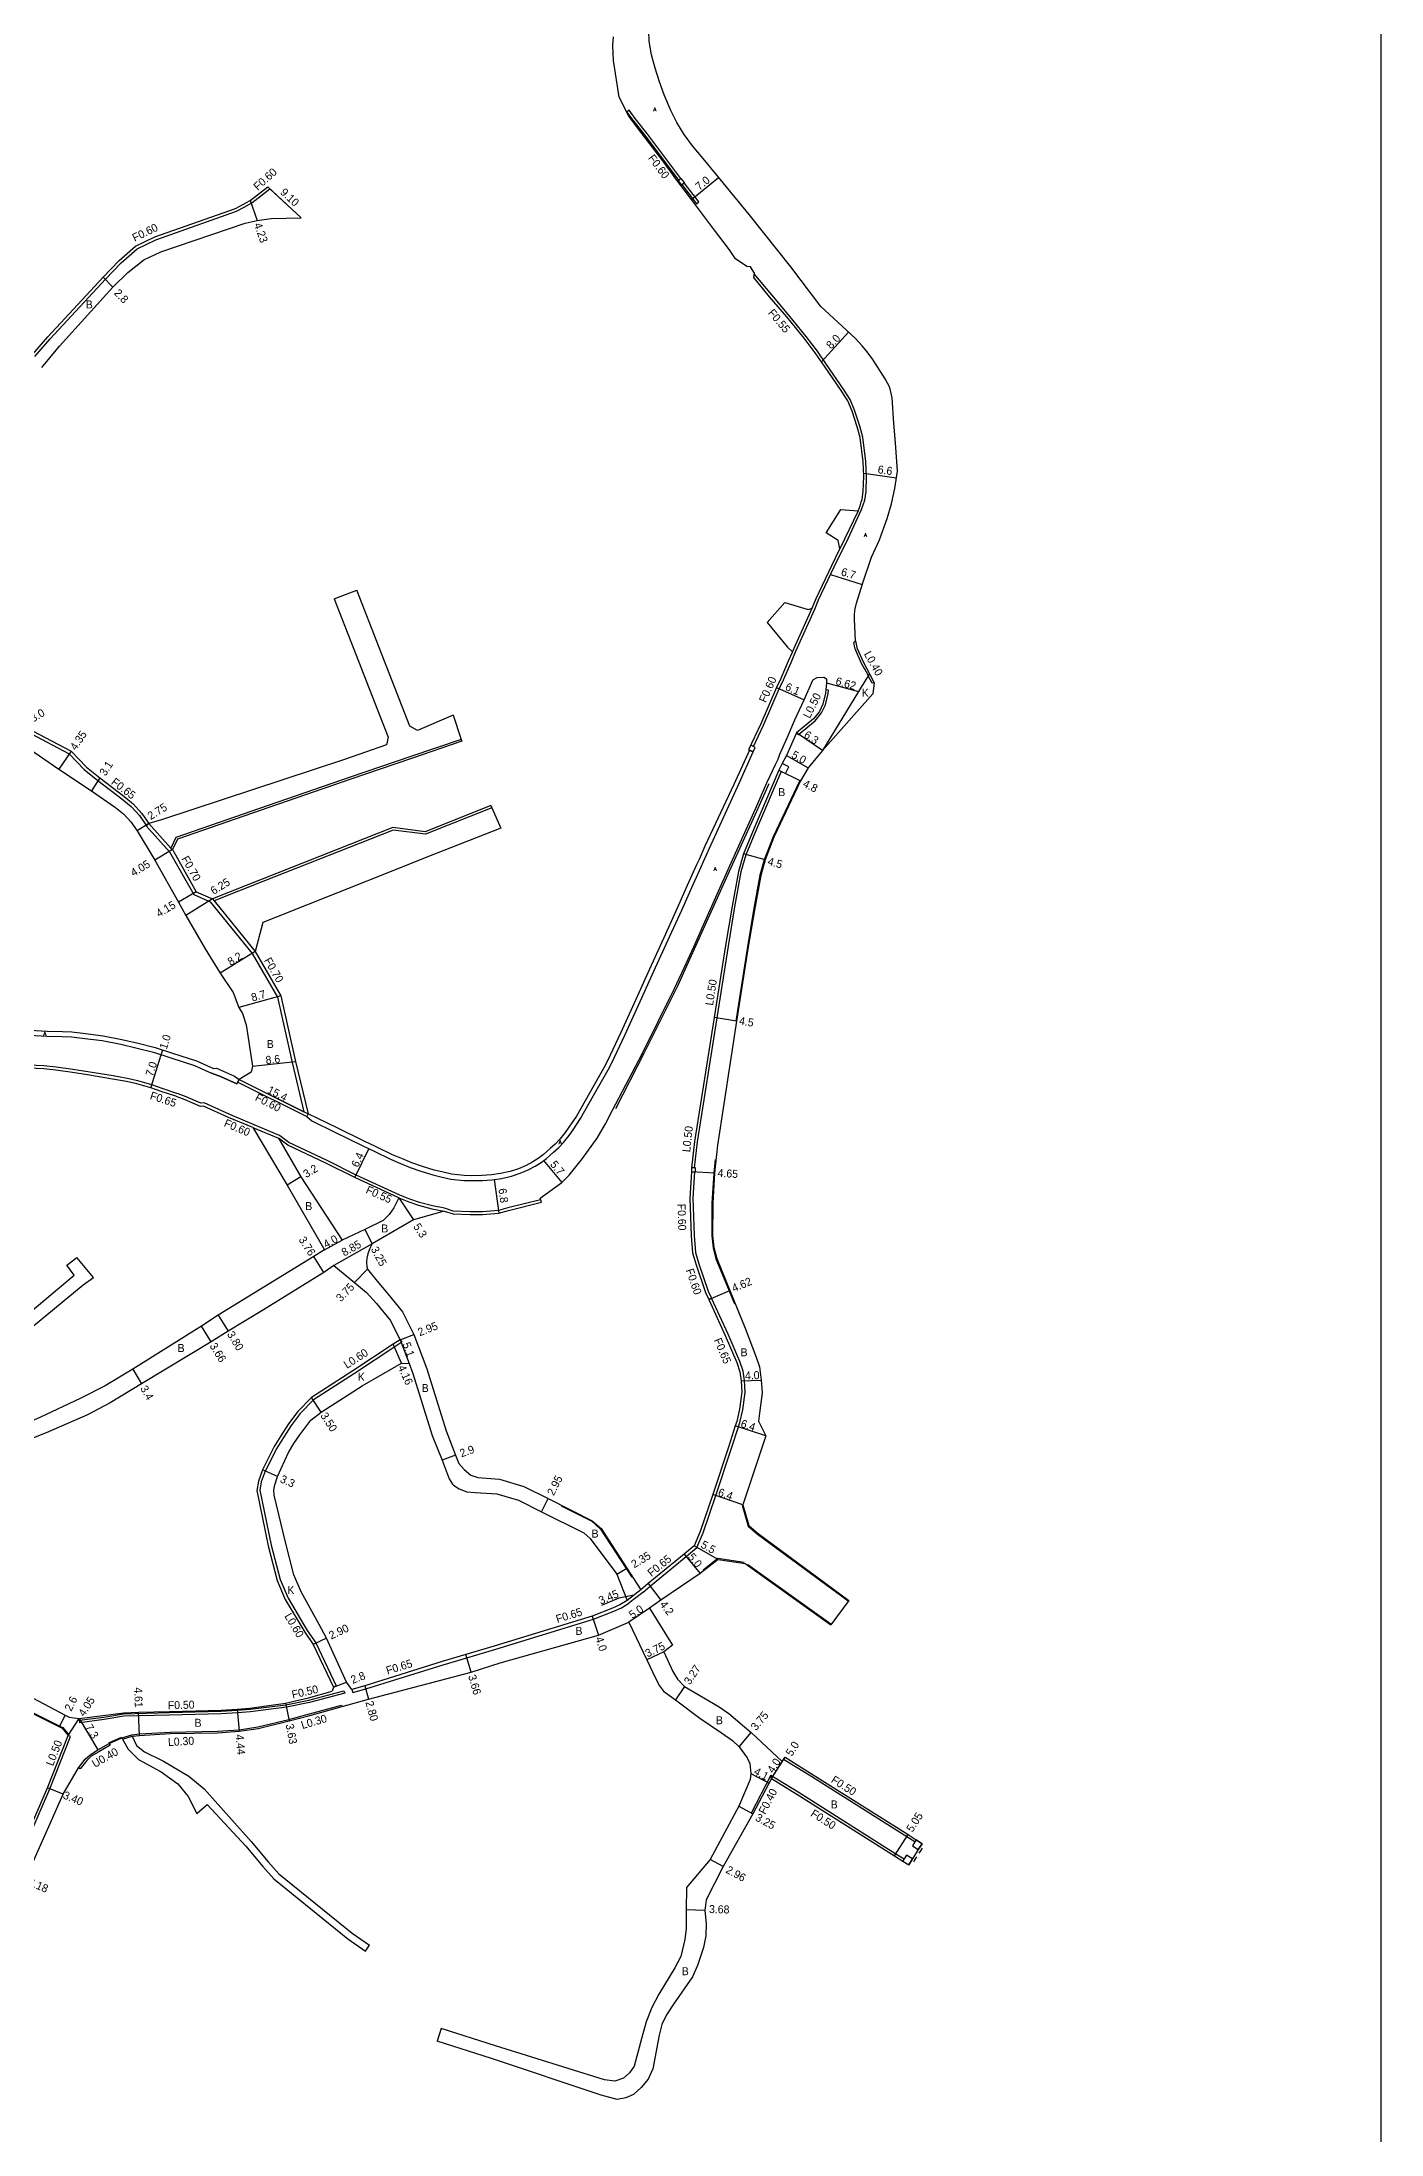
# Model space of a CAD drawing. Header units: metres. Extents: x -24000 to -21600, y -87000 to -84000.
# Drawn here: x -23467.7 to -23200, y -86344 to -85925.6 of the extents above; entities that cross this region are included whole.
import ezdxf

# ---------------------------------------------------------------- set-up
doc = ezdxf.new("R2010")
doc.units = ezdxf.units.M
doc.header["$LTSCALE"] = 2.5
for name, color, linetype in [('側溝・桝', 7, 'Continuous'), ('図郭', 7, 'Continuous'), ('幅員', 7, 'Continuous'), ('歩道・分離帯・安全施設', 7, 'Continuous'), ('舗装', 7, 'Continuous'), ('道路', 7, 'Continuous')]:
    doc.layers.add(name, color=color, linetype=linetype)
doc.styles.get("Standard").update_dxf_attribs({"font": ''})
doc.styles.add('YOKO_DECO', font='txt.shx', dxfattribs={"bigfont": 'extfont.shx'})
doc.styles.get('Standard').set_extended_font_data('@MS PGothic')

msp = doc.modelspace()

# ---------------------------------------------------------------- linework, layer by layer
at = {"layer": '側溝・桝'}
for points in [[(-23339.94, -85952.94), (-23341.17, -85951.3), (-23346.78, -85943.84), (-23349.07, -85940.93), (-23350.3, -85939.28), (-23350.78, -85939.63), (-23349.54, -85941.29), (-23347.25, -85944.2), (-23341.65, -85951.66), (-23340.4, -85953.3)], [(-23339.78, -85954.13), (-23336.87, -85957.98), (-23336.4, -85957.62), (-23339.31, -85953.77)], [(-23325.47, -86066.51), (-23323.47, -86062.25), (-23320.34, -86054.96), (-23319.46, -86053.17), (-23317.95, -86049.69), (-23316.99, -86047.47), (-23313.2, -86039.04), (-23312.45, -86037.16), (-23309.32, -86030.58), (-23306.49, -86024.81), (-23303.83, -86019.14), (-23303.21, -86017.24), (-23302.96, -86015.49), (-23302.84, -86012.55), (-23302.99, -86009.53), (-23303.59, -86004.63), (-23304.17, -86002.43), (-23305.24, -85999.23), (-23306.12, -85997.14), (-23307.45, -85995.04), (-23310.83, -85990.14), (-23312.66, -85987.45), (-23314.92, -85984.54), (-23318.39, -85980.26), (-23321.81, -85976.21), (-23325.29, -85972.01)], [(-23304.52, -86019.36), (-23308.2, -86027)], [(-23317.68, -86047.58), (-23313.72, -86038.83)], [(-23435.92, -86137.88), (-23438.84, -86136.58), (-23440.42, -86136.01), (-23440.73, -86135.89), (-23443.44, -86134.97), (-23445.74, -86134.21), (-23448.53, -86133.41), (-23450.66, -86132.9), (-23453.44, -86132.4), (-23458.49, -86131.58), (-23461.5, -86131.09), (-23464.85, -86130.65), (-23467.27, -86130.38), (-23470.36, -86130.24), (-23473.6, -86130.23), (-23478.82, -86130.35), (-23483.02, -86130.74), (-23489.4, -86131.53), (-23491.3, -86131.7), (-23495.71, -86132.35), (-23501.27, -86133.12), (-23507.97, -86134.04)], [(-23428.27, -86133.09), (-23415.31, -86139.56)], [(-23425.27, -86142.18), (-23430.09, -86140.15), (-23435.26, -86137.81), (-23435.92, -86137.88)], [(-23425.51, -86142.74), (-23420.39, -86144.87)], [(-23420.16, -86144.31), (-23425.27, -86142.18)], [(-23396.13, -86156.23), (-23404.87, -86152.23), (-23410.69, -86149.33), (-23418.3, -86145.75), (-23420.16, -86144.31)], [(-23396.36, -86156.79), (-23394.34, -86157.61), (-23392.43, -86158.27), (-23389.75, -86158.98), (-23387.29, -86159.44)], [(-23387.18, -86158.85), (-23389.61, -86158.39), (-23392.23, -86157.7), (-23394.11, -86157.05), (-23396.13, -86156.23)], [(-23367.99, -86157.16), (-23374.52, -86158.78), (-23376.44, -86159.32), (-23379.64, -86159.6), (-23382.08, -86159.58), (-23385.48, -86159.46), (-23387.18, -86158.85)], [(-23396.07, -86185.16), (-23395.74, -86185.67), (-23397.16, -86186.58), (-23405.22, -86191.92), (-23413.4, -86197.19), (-23416.06, -86199.89), (-23417.88, -86202.33), (-23419.42, -86204.71), (-23420.74, -86206.82), (-23423.03, -86211.42), (-23423.84, -86213.57), (-23424.09, -86215.28), (-23421.85, -86226.28), (-23420.08, -86233.1), (-23418.49, -86236.83), (-23414.63, -86243.31), (-23412.91, -86245.81), (-23408.85, -86254.41), (-23409.41, -86254.63)]]:
    msp.add_lwpolyline(points, dxfattribs=at)
for points in [[(-23339.85, -85954.19), (-23339.27, -85953.74), (-23339.9, -85952.91), (-23340.48, -85953.36)], [(-23326.44, -86067.18), (-23325.52, -86067.61), (-23325.09, -86066.69), (-23326.01, -86066.26)]]:
    msp.add_lwpolyline(points, close=True, dxfattribs=at)
at = {"layer": '側溝・桝', "flags": 128}
for points in [[(-23469.08, -85988.5), (-23466.03, -85985.01), (-23454.99, -85973.05), (-23451.85, -85969.76), (-23448.66, -85966.97), (-23444.91, -85965.16), (-23428.76, -85959.47), (-23427.22, -85958.68), (-23425.74, -85957.8), (-23422.11, -85955.01), (-23422.55, -85954.59)], [(-23305.2, -86046.72), (-23305.39, -86045.75), (-23305.04, -86045.42)], [(-23301.32, -86053.79), (-23301.73, -86053.87), (-23302.51, -86052.36), (-23302.61, -86052.15), (-23303.85, -86049.93), (-23305.14, -86047.01), (-23305.2, -86046.72)], [(-23316.87, -86063.78), (-23316.46, -86064.09), (-23313.12, -86061.36), (-23311.86, -86059.77), (-23311.09, -86058.21), (-23310.53, -86055.92), (-23310.47, -86055.23), (-23310.96, -86055.18)], [(-23470.01, -86063.87), (-23462.26, -86067.98), (-23459.23, -86071.13), (-23456.5, -86073.33), (-23451.7, -86077), (-23449.83, -86078.49), (-23448.19, -86080.32), (-23446.79, -86082.36)], [(-23383.85, -86065.09), (-23393.94, -86068.54), (-23406.05, -86072.65), (-23422.47, -86078.35), (-23440.88, -86084.74), (-23441.9, -86086.83)], [(-23319.93, -86071.49), (-23324.84, -86083.06), (-23327.01, -86088.16), (-23327.95, -86091.61), (-23329.22, -86098.57), (-23330.54, -86106.42), (-23332.79, -86120.81), (-23336.74, -86145.56), (-23337.32, -86150.79)], [(-23377.74, -86078.81), (-23391.01, -86084.07), (-23397.45, -86083.22), (-23423.49, -86093.53), (-23433.26, -86097.4)], [(-23377.94, -86078.35), (-23377.74, -86078.81)], [(-23446.31, -86081.92), (-23446.79, -86082.36), (-23446.83, -86082.39)], [(-23446.83, -86082.39), (-23442.18, -86087.56), (-23437.31, -86096.12), (-23434.02, -86097.57), (-23425.64, -86107.89), (-23420.61, -86116.65), (-23417.68, -86129.7), (-23415.31, -86139.56)], [(-23446.31, -86081.92), (-23441.9, -86086.83), (-23441.61, -86087.15)], [(-23433.59, -86097), (-23433.26, -86097.4), (-23425.06, -86107.49)], [(-23428.53, -86133.63), (-23414.76, -86140.51)], [(-23337.27, -86151.6), (-23337.56, -86156.87), (-23337.31, -86164.34), (-23337.04, -86167.7), (-23336.37, -86170), (-23334.49, -86175.48), (-23333.86, -86176.88)], [(-23347.57, -86235.69), (-23346.06, -86234.4), (-23338.89, -86228.52), (-23336.76, -86226.7), (-23335.53, -86223.77), (-23332.99, -86216.31), (-23329.83, -86206.84), (-23328.47, -86202.61), (-23328.18, -86201.71), (-23327.59, -86199.18), (-23327.11, -86195.67), (-23327.25, -86193.34), (-23327.54, -86191.45), (-23328.18, -86189.49), (-23330.5, -86184.06), (-23333.82, -86176.86), (-23333.86, -86176.88), (-23334.41, -86177.13)], [(-23405.73, -86255.1), (-23405.56, -86255.73), (-23402.93, -86254.97), (-23387.5, -86250.16), (-23382.77, -86248.76), (-23376.93, -86247.03), (-23357.46, -86241.04), (-23353.38, -86239.46), (-23351.84, -86238.75), (-23350.35, -86237.87)], [(-23347.98, -86235.17), (-23350.68, -86237.31)], [(-23347.57, -86235.69), (-23350.35, -86237.87)], [(-23451.69, -86264.78), (-23449.73, -86264.19), (-23448.18, -86263.99), (-23442.06, -86263.64), (-23432.61, -86263.47), (-23428.27, -86263.18), (-23424.5, -86262.6), (-23418.35, -86261.12), (-23414.21, -86260), (-23407.77, -86258.22), (-23407.69, -86258.51)], [(-23482.26, -86303.54), (-23480.32, -86302.25), (-23478.63, -86299.95), (-23475.6, -86295.82), (-23473.52, -86292.14), (-23466.09, -86274.95), (-23461.99, -86264.49), (-23462.45, -86264.31)], [(-23454.22, -86265.9), (-23454.04, -86266.26), (-23456.32, -86267.55), (-23457.82, -86268.47), (-23458.72, -86269.31), (-23460.04, -86271.01), (-23460.37, -86270.79)], [(-23451.55, -86265.05), (-23449.66, -86264.48)], [(-23293.2, -86285.61), (-23294.83, -86284.55), (-23314.33, -86272.25), (-23319.43, -86269.09), (-23319.15, -86268.67)], [(-23321.85, -86272.88), (-23321.96, -86272.23), (-23325.91, -86279.82), (-23325.56, -86280.01)], [(-23321.96, -86272.23), (-23316.52, -86275.6), (-23296.99, -86287.97), (-23295.35, -86289.01)]]:
    msp.add_lwpolyline(points, dxfattribs=at)
for points in [[(-23320.38, -86071.26), (-23319.93, -86071.49), (-23319.04, -86071.94), (-23318.36, -86070.6), (-23319.69, -86069.92)], [(-23337.87, -86151.56), (-23337.27, -86151.6), (-23337.07, -86151.61), (-23337.02, -86150.81), (-23337.32, -86150.79), (-23337.82, -86150.76)], [(-23407.16, -86255.83), (-23414.19, -86257.73), (-23418.82, -86258.68), (-23426.02, -86259.57), (-23428.59, -86259.75), (-23431.85, -86259.98), (-23442.18, -86260.24), (-23451.32, -86260.45), (-23455.23, -86261.11), (-23460.13, -86261.75), (-23460.19, -86261.26), (-23455.31, -86260.62), (-23451.37, -86259.95), (-23442.2, -86259.74), (-23431.87, -86259.48), (-23428.62, -86259.25), (-23426.07, -86259.07), (-23418.9, -86258.19), (-23414.31, -86257.25), (-23407.3, -86255.35)], [(-23293.7, -86286.36), (-23292.52, -86287.13), (-23291.76, -86285.96), (-23292.93, -86285.19), (-23293.2, -86285.61)], [(-23295.62, -86289.43), (-23294.43, -86290.18), (-23293.68, -86289), (-23294.87, -86288.25), (-23295.35, -86289.01)]]:
    msp.add_lwpolyline(points, close=True, dxfattribs=at)
at = {"layer": '図郭'}
msp.add_lwpolyline([(-24000, -86400), (-23200, -86400), (-23200, -85800), (-24000, -85800)], close=True, dxfattribs=at)
at = {"layer": '幅員'}
for points in [[(-23337.83, -85957.14), (-23332.42, -85952.7)], [(-23311.89, -85989.56), (-23306.43, -85983.67)], [(-23303.42, -86011.83), (-23296.88, -86012.79)], [(-23310.06, -86032.13), (-23303.7, -86034.13)], [(-23320.88, -86054.72), (-23315.31, -86057.21)], [(-23419.95, -86116.4), (-23428.33, -86118.75)], [(-23405.11, -86152.73), (-23402.36, -86146.96)], [(-23367.44, -86149.35), (-23363.76, -86153.7)], [(-23377.27, -86153.11), (-23376.37, -86159.85)], [(-23332.54, -86229.1), (-23337.33, -86226.38)], [(-23321.85, -86272.88), (-23319.69, -86269.52)]]:
    msp.add_lwpolyline(points, dxfattribs=at)
at = {"layer": '幅員', "flags": 128}
for points in [[(-23426.08, -85957.31), (-23424.68, -85961.3)], [(-23422.55, -85954.59), (-23415.87, -85960.77)], [(-23453.49, -85974.66), (-23455.42, -85972.64)], [(-23310.83, -86053.77), (-23304.45, -86055.54)], [(-23311.66, -86067.33), (-23316.87, -86063.78)], [(-23461.86, -86067.46), (-23464.31, -86071.06)], [(-23318.85, -86068.29), (-23314.51, -86070.77)], [(-23456.1, -86072.81), (-23457.8, -86075.41)], [(-23320.38, -86071.26), (-23316.08, -86073.41)], [(-23446.31, -86081.92), (-23448.64, -86083.38)], [(-23441.61, -86087.15), (-23445.08, -86089.24)], [(-23323.15, -86089.21), (-23327.48, -86088)], [(-23436.82, -86095.57), (-23440.4, -86097.67)], [(-23433.59, -86097), (-23438.88, -86100.32)], [(-23425.06, -86107.49), (-23432.02, -86111.83)], [(-23328.84, -86121.47), (-23333.28, -86120.74)], [(-23445.93, -86134.81), (-23443.82, -86128.16)], [(-23443.82, -86128.16), (-23443.52, -86127.21)], [(-23428.27, -86133.09), (-23414.49, -86139.97)], [(-23425.56, -86130.43), (-23417, -86129.54)], [(-23415.95, -86152.59), (-23418.69, -86154.23)], [(-23333.23, -86151.84), (-23337.87, -86151.56)], [(-23396.36, -86156.79), (-23393.44, -86161.21)], [(-23411.2, -86167.2), (-23407.69, -86165.26)], [(-23401.64, -86165.98), (-23409.36, -86170.3)], [(-23403.16, -86163.11), (-23401.64, -86165.98)], [(-23411.35, -86171.71), (-23413.36, -86168.53)], [(-23402.6, -86171.03), (-23405.22, -86173.72)], [(-23334.41, -86177.13), (-23330.15, -86175.34)], [(-23433.87, -86185.6), (-23435.79, -86182.48)], [(-23432.42, -86180.25), (-23430.43, -86183.48)], [(-23395.78, -86189.87), (-23397.48, -86186.08)], [(-23396.07, -86185.16), (-23393.32, -86184.09)], [(-23396.07, -86185.16), (-23394.28, -86189.94)], [(-23449.51, -86191.07), (-23447.78, -86193.99)], [(-23327.9, -86193.41), (-23323.9, -86193.22)], [(-23411.89, -86199.67), (-23413.78, -86196.72)], [(-23322.99, -86204.36), (-23329.09, -86202.41)], [(-23384.98, -86208.26), (-23387.71, -86209.25)], [(-23420.58, -86212.54), (-23423.58, -86211.18)], [(-23367.82, -86219.58), (-23366.5, -86216.94)], [(-23327.56, -86218.19), (-23333.61, -86216.11)], [(-23339.33, -86228.04), (-23336.13, -86231.89)], [(-23352.76, -86232.07), (-23350.75, -86230.85)], [(-23349.37, -86236.28), (-23352.36, -86236.84), (-23355.8, -86238.29)], [(-23347.98, -86235.17), (-23350.68, -86237.31)], [(-23346.47, -86233.89), (-23343.94, -86237.25)], [(-23357.67, -86240.42), (-23356.45, -86244.23)], [(-23346.23, -86238.82), (-23350.37, -86241.62)], [(-23410.81, -86244.87), (-23413.44, -86246.11)], [(-23381.91, -86251.65), (-23382.95, -86248.14)], [(-23343.39, -86247.57), (-23346.77, -86249.21)], [(-23409.41, -86254.63), (-23406.8, -86253.62)], [(-23403.11, -86254.35), (-23402.37, -86257.05)], [(-23339.25, -86254.49), (-23341.07, -86257.21)], [(-23418.96, -86257.85), (-23418.28, -86261.41)], [(-23464.18, -86262.56), (-23463.03, -86260.23)], [(-23462.45, -86264.31), (-23460.24, -86260.92)], [(-23460.24, -86260.92), (-23456.52, -86267.21)], [(-23448.17, -86264.29), (-23448.37, -86259.68)], [(-23428.64, -86259.05), (-23428.24, -86263.47)], [(-23328.31, -86266.58), (-23325.9, -86263.7)], [(-23321.85, -86272.88), (-23319.15, -86268.67)], [(-23463.41, -86276.06), (-23466.55, -86274.76)], [(-23325.95, -86271.88), (-23322.35, -86273.84)], [(-23328.41, -86278.45), (-23325.56, -86280.01)], [(-23297.26, -86288.39), (-23294.56, -86284.13)], [(-23331.54, -86290.51), (-23334.13, -86289.08)], [(-23335.2, -86299.28), (-23338.88, -86299.19)]]:
    msp.add_lwpolyline(points, dxfattribs=at)
at = {"layer": '歩道・分離帯・安全施設'}
for points in [[(-23414.49, -86139.97), (-23414.76, -86140.51), (-23413.72, -86141.37), (-23409.11, -86143.67), (-23403.67, -86146.33), (-23401.29, -86147.46), (-23398.01, -86149.05), (-23395.99, -86149.91), (-23394.08, -86150.69), (-23391.95, -86151.46), (-23389.52, -86152.17), (-23387.97, -86152.57), (-23385.94, -86153.02), (-23383.36, -86153.3), (-23381.72, -86153.35), (-23379.63, -86153.29), (-23377.73, -86153.18), (-23375.83, -86152.89), (-23373.84, -86152.44), (-23372.07, -86151.88), (-23370.48, -86151.21), (-23369.06, -86150.43), (-23367.92, -86149.7), (-23366.83, -86148.9), (-23365.41, -86147.67), (-23364.37, -86146.72), (-23363.4, -86145.69), (-23362.3, -86144.34), (-23361.52, -86143.21), (-23360.02, -86140.94), (-23357.4, -86136.32), (-23354.2, -86130.75), (-23353.21, -86128.68), (-23351.09, -86124.11), (-23348.07, -86117.52), (-23345.34, -86111.44), (-23342.14, -86104.46), (-23339.8, -86099.28), (-23337.51, -86094.12), (-23335.94, -86090.6), (-23335.45, -86089.51), (-23334.27, -86086.88), (-23328.28, -86073.74), (-23325.52, -86067.61), (-23326.25, -86067.27)], [(-23414.49, -86139.97), (-23414.76, -86140.51), (-23413.72, -86141.37), (-23409.11, -86143.67), (-23403.67, -86146.33), (-23401.29, -86147.46), (-23398.01, -86149.05), (-23395.99, -86149.91), (-23394.08, -86150.69), (-23391.95, -86151.46), (-23389.52, -86152.17), (-23387.97, -86152.57), (-23385.94, -86153.02), (-23383.36, -86153.3), (-23381.72, -86153.35), (-23379.63, -86153.29), (-23377.73, -86153.18), (-23375.83, -86152.89), (-23373.84, -86152.44), (-23372.07, -86151.88), (-23370.48, -86151.21), (-23369.06, -86150.43), (-23367.92, -86149.7), (-23366.83, -86148.9), (-23365.41, -86147.67), (-23364.37, -86146.72), (-23363.4, -86145.69), (-23362.3, -86144.34), (-23361.52, -86143.21), (-23360.02, -86140.94), (-23357.4, -86136.32), (-23354.2, -86130.75), (-23353.21, -86128.68), (-23351.09, -86124.11), (-23348.07, -86117.52), (-23345.34, -86111.44), (-23342.14, -86104.46), (-23339.8, -86099.28), (-23337.51, -86094.12), (-23335.94, -86090.6), (-23335.45, -86089.51), (-23334.27, -86086.88), (-23328.28, -86073.74), (-23325.52, -86067.61)], [(-23352.96, -86138.93), (-23347.27, -86127.87), (-23340.6, -86114.39), (-23334.51, -86100.93), (-23329.94, -86090.7), (-23324.77, -86079.47), (-23322.32, -86073.9)], [(-23485.93, -86124.91), (-23483.77, -86124.69), (-23481.61, -86124.55), (-23479.46, -86124.4), (-23475.51, -86124.26), (-23472.33, -86124.14), (-23466.67, -86124.45), (-23463.61, -86124.51), (-23461.75, -86124.57), (-23459.1, -86124.9), (-23455.62, -86125.34), (-23451.93, -86126.07), (-23448.65, -86126.83), (-23445.35, -86127.68), (-23441.91, -86128.76), (-23437.16, -86130.33), (-23433.78, -86131.82)], [(-23485.93, -86124.91), (-23483.77, -86124.69), (-23481.61, -86124.55), (-23479.46, -86124.4), (-23475.51, -86124.26), (-23472.33, -86124.14), (-23466.67, -86124.45), (-23463.61, -86124.51), (-23461.75, -86124.57), (-23459.1, -86124.9), (-23455.62, -86125.34), (-23451.93, -86126.07), (-23448.65, -86126.83), (-23445.35, -86127.68), (-23441.91, -86128.76), (-23437.16, -86130.33), (-23433.78, -86131.82)], [(-23428.27, -86133.09), (-23428.71, -86133.98), (-23431.96, -86132.55), (-23433.78, -86131.82)], [(-23433.78, -86131.82), (-23431.96, -86132.55), (-23428.71, -86133.98), (-23428.27, -86133.09)]]:
    msp.add_lwpolyline(points, dxfattribs=at)
at = {"layer": '歩道・分離帯・安全施設', "flags": 128}
for points in [[(-23316.22, -86073.34), (-23321.53, -86084.57), (-23323.29, -86089.17), (-23324.15, -86092.27), (-23325.42, -86099.22), (-23326.73, -86106.96), (-23328.99, -86121.45)], [(-23333.11, -86149.1), (-23333.38, -86151.83), (-23333.75, -86157.84), (-23333.8, -86164.36), (-23333.52, -86166.76), (-23332.95, -86168.97), (-23330.29, -86175.39), (-23329.24, -86177.99)], [(-23363.9, -86218.41), (-23357.79, -86221.47), (-23356.02, -86223.04), (-23350.87, -86230.93), (-23349.77, -86232.66)], [(-23327.7, -86218.23), (-23326.53, -86222.42)], [(-23326.53, -86222.42), (-23324.63, -86224.05), (-23306.52, -86237.41)], [(-23327.3, -86229.72), (-23332.59, -86228.94), (-23335.53, -86231.23)], [(-23326.55, -86230.12), (-23309.97, -86242.01)], [(-23476.07, -86256.45), (-23464.11, -86262.43), (-23463.53, -86262.72), (-23462.39, -86264.14)], [(-23454.29, -86265.76), (-23451.75, -86264.64)], [(-23291.73, -86286.83), (-23292.1, -86287.4), (-23292.39, -86287.87)], [(-23292.85, -86288.6), (-23293.26, -86289.27), (-23293.5, -86289.64)]]:
    msp.add_lwpolyline(points, dxfattribs=at)
at = {"layer": '舗装', "flags": 128}
for points in [[(-23302.26, -86051.96), (-23302.51, -86052.36), (-23304.45, -86055.54), (-23311.66, -86067.33)], [(-23396.07, -86185.16), (-23394.28, -86189.94)], [(-23409.41, -86254.63), (-23406.8, -86253.62)]]:
    msp.add_lwpolyline(points, dxfattribs=at)
at = {"layer": '道路'}
for points in [[(-23311.99, -85978.52), (-23317.98, -85970.58), (-23326.31, -85960.15), (-23333.04, -85951.94), (-23335.53, -85948.92), (-23337.63, -85946.36), (-23339.31, -85944.11), (-23340.76, -85941.72), (-23341.99, -85939.35), (-23343.28, -85936.19), (-23344.25, -85933.62), (-23345.13, -85930.89), (-23345.81, -85928.21), (-23346.31, -85925.48), (-23346.36, -85923.43), (-23346.07, -85921.01)], [(-23307.97, -86019.15), (-23304.52, -86019.36), (-23304.41, -86019.14), (-23304.16, -86018.42), (-23303.9, -86017.62), (-23303.75, -86017.11), (-23303.51, -86015.43), (-23303.39, -86012.55), (-23303.54, -86009.57), (-23304.13, -86004.73), (-23304.7, -86002.59), (-23305.75, -85999.43), (-23306.6, -85997.39), (-23307.91, -85995.35), (-23311.29, -85990.45), (-23313.1, -85987.78), (-23315.35, -85984.88), (-23318.81, -85980.61), (-23322.23, -85976.56), (-23325.4, -85972.73), (-23325.26, -85971.83), (-23326.04, -85970.6), (-23326.75, -85970.53), (-23329.02, -85968.99), (-23330.27, -85967.19), (-23333.27, -85963.24), (-23337.83, -85957.14), (-23340.74, -85953.26), (-23343.58, -85949.42), (-23347.88, -85943.74), (-23350.39, -85940.44), (-23352.27, -85936.63), (-23353.4, -85929.31), (-23353.54, -85926.33), (-23353.45, -85924.6)], [(-23305.04, -86045.42), (-23305.28, -86041.08), (-23305.27, -86040.04), (-23305.13, -86039.01), (-23304.87, -86037.88), (-23303.59, -86033.79), (-23301.87, -86028.66), (-23300.27, -86025.16), (-23298.73, -86020.89), (-23297.84, -86018), (-23297.19, -86014.9), (-23296.69, -86011.44), (-23297.05, -86005.77), (-23297.43, -86001.86), (-23297.73, -85996.78), (-23298.2, -85994.7), (-23299.13, -85992.97), (-23301.61, -85989.12), (-23302.73, -85987.61), (-23303.76, -85986.36), (-23305.12, -85984.88), (-23311.99, -85978.52)], [(-23310.91, -86023.81), (-23307.97, -86019.15)], [(-23319.18, -86037.74), (-23314.51, -86039.09), (-23313.72, -86038.83), (-23312.95, -86036.94), (-23309.81, -86030.34), (-23308.2, -86027), (-23308.55, -86025.3), (-23310.91, -86023.81)], [(-23322.7, -86041.75), (-23319.18, -86037.74)], [(-23322.7, -86041.75), (-23318.67, -86046.65), (-23317.68, -86047.58), (-23318.5, -86049.45), (-23320, -86052.94), (-23320.88, -86054.72), (-23324, -86062.01), (-23326.44, -86067.18), (-23326.25, -86067.27), (-23329.39, -86074.13), (-23335.16, -86086.47), (-23336.34, -86089.1), (-23336.83, -86090.2), (-23338.41, -86093.72), (-23340.7, -86098.88), (-23343.03, -86104.05), (-23346.23, -86111.04), (-23348.97, -86117.12), (-23351.98, -86123.7), (-23354.1, -86128.26), (-23355.07, -86130.29), (-23358.26, -86135.83), (-23360.86, -86140.43), (-23362.33, -86142.66), (-23363.09, -86143.75), (-23364.14, -86145.04), (-23365.06, -86146.02), (-23366.06, -86146.94), (-23367.44, -86148.13), (-23368.48, -86148.89), (-23369.57, -86149.58), (-23370.91, -86150.32), (-23372.41, -86150.96), (-23374.09, -86151.49), (-23376.01, -86151.93), (-23377.83, -86152.2), (-23379.67, -86152.31), (-23381.72, -86152.37), (-23383.3, -86152.32), (-23385.78, -86152.05), (-23387.74, -86151.61), (-23389.26, -86151.22), (-23391.64, -86150.52), (-23393.73, -86149.77), (-23395.61, -86149.01), (-23397.6, -86148.16), (-23400.87, -86146.58), (-23403.25, -86145.45), (-23408.68, -86142.79), (-23414.49, -86139.97)], [(-23387.29, -86159.44), (-23385.5, -86160), (-23382.09, -86160.12), (-23379.61, -86160.13), (-23376.37, -86159.85), (-23374.4, -86159.3), (-23367.83, -86157.68), (-23368.09, -86156.83), (-23363.76, -86153.7), (-23362.31, -86152.28), (-23359.6, -86148.92), (-23356.68, -86144.86), (-23355.06, -86142), (-23353.61, -86139.27), (-23347.7, -86127.96), (-23341.3, -86115.07), (-23339.28, -86110.79), (-23337.39, -86106.57), (-23335.42, -86102.21), (-23330.27, -86090.55), (-23325.03, -86078.96), (-23322.78, -86073.77), (-23321.08, -86070.15), (-23320.54, -86069.03), (-23320.21, -86068.05), (-23318.69, -86064.78), (-23317.2, -86061.22), (-23315.31, -86057.21), (-23313.62, -86053.23), (-23313.45, -86053.1), (-23312.74, -86052.69)], [(-23312.74, -86052.69), (-23311.42, -86052.63), (-23310.85, -86052.96), (-23310.83, -86053.77), (-23310.96, -86055.18), (-23311.03, -86055.84), (-23311.56, -86058.04), (-23312.28, -86059.5), (-23313.47, -86061.01), (-23316.87, -86063.78), (-23318.85, -86068.29), (-23319.69, -86069.92), (-23320.38, -86071.26), (-23325.3, -86082.86), (-23327.48, -86088), (-23328.43, -86091.5), (-23329.71, -86098.48), (-23331.04, -86106.34), (-23333.28, -86120.74), (-23337.23, -86145.5), (-23337.82, -86150.76), (-23337.87, -86151.56), (-23338.16, -86156.86), (-23337.91, -86164.37), (-23337.64, -86167.81), (-23336.94, -86170.18), (-23335.05, -86175.71), (-23334.41, -86177.13), (-23331.09, -86184.33), (-23328.79, -86189.72), (-23328.17, -86191.61), (-23327.9, -86193.41), (-23327.76, -86195.65), (-23328.23, -86199.06), (-23328.81, -86201.54), (-23329.09, -86202.41), (-23330.44, -86206.64), (-23333.61, -86216.11), (-23336.13, -86223.5)], [(-23471.18, -86066.32), (-23464.31, -86071.06), (-23457.8, -86075.41), (-23452.97, -86078.7), (-23451.29, -86080.03), (-23449.88, -86081.6), (-23448.64, -86083.38), (-23445.08, -86089.24), (-23440.4, -86097.67), (-23438.88, -86100.32), (-23435.04, -86107.01), (-23432.02, -86111.83), (-23429.46, -86115.72)], [(-23429.46, -86115.72), (-23428.33, -86118.75), (-23427.56, -86119.89)], [(-23427.56, -86119.89), (-23426.82, -86122.21), (-23425.56, -86130.43), (-23425.86, -86131.63), (-23428.27, -86133.09)], [(-23511.36, -86127.83), (-23500.59, -86126.12), (-23496.26, -86125.3), (-23494.02, -86124.63), (-23491.3, -86124.14), (-23486.67, -86123.54), (-23486.53, -86123.97), (-23483.85, -86123.7), (-23481.67, -86123.56), (-23479.51, -86123.41), (-23475.55, -86123.26), (-23472.32, -86123.14), (-23466.63, -86123.45), (-23463.59, -86123.52), (-23461.67, -86123.58), (-23458.98, -86123.92), (-23455.46, -86124.36), (-23451.73, -86125.1), (-23448.41, -86125.86), (-23445.07, -86126.72), (-23441.61, -86127.82), (-23436.81, -86129.41), (-23433.39, -86130.9)], [(-23435.99, -86138.54), (-23439.07, -86137.16), (-23440.64, -86136.59), (-23440.94, -86136.47), (-23443.64, -86135.56), (-23445.93, -86134.81), (-23448.69, -86134.01), (-23450.79, -86133.52), (-23453.55, -86133.02), (-23458.59, -86132.19), (-23461.59, -86131.71), (-23464.92, -86131.27), (-23467.32, -86131.01), (-23470.38, -86130.86), (-23473.59, -86130.86), (-23478.78, -86130.97), (-23482.95, -86131.36), (-23489.33, -86132.15), (-23491.22, -86132.33), (-23495.62, -86132.97), (-23498.95, -86133.43)], [(-23433.39, -86130.9), (-23432.79, -86130.88), (-23429.17, -86132.45), (-23428.27, -86133.09)], [(-23425.51, -86142.74), (-23430.36, -86140.73), (-23435.37, -86138.47), (-23435.99, -86138.54)], [(-23396.36, -86156.79), (-23405.11, -86152.73), (-23410.93, -86149.84), (-23418.54, -86146.25), (-23420.39, -86144.87)], [(-23336.13, -86223.5), (-23337.33, -86226.38), (-23339.33, -86228.04)], [(-23339.33, -86228.04), (-23346.47, -86233.89), (-23347.98, -86235.17)], [(-23346.23, -86238.82), (-23341.65, -86246.26), (-23343.39, -86247.57), (-23341.54, -86251.5), (-23340.65, -86253.03), (-23339.25, -86254.49), (-23332.31, -86258.59), (-23330.37, -86259.93), (-23325.9, -86263.7)], [(-23325.9, -86263.7), (-23319.69, -86269.52), (-23319.15, -86268.67)], [(-23319.15, -86268.67), (-23314.06, -86271.82), (-23294.56, -86284.13), (-23292.93, -86285.19), (-23291.76, -86285.96)]]:
    msp.add_lwpolyline(points, dxfattribs=at)
at = {"layer": '道路', "flags": 128}
for points in [[(-23469.51, -85988.08), (-23466.48, -85984.61), (-23455.42, -85972.64), (-23452.27, -85969.33), (-23449, -85966.47), (-23445.14, -85964.61), (-23429, -85958.92), (-23427.51, -85958.15), (-23426.08, -85957.31), (-23422.55, -85954.59)], [(-23422.55, -85954.59), (-23422.11, -85955.01), (-23415.87, -85960.77)], [(-23467.69, -85990.69), (-23464.19, -85986.47), (-23453.49, -85974.66), (-23450.53, -85971.74), (-23447.3, -85969.2), (-23443.93, -85967.58), (-23427.07, -85961.86), (-23424.68, -85961.3), (-23421.88, -85960.89), (-23415.87, -85960.77)], [(-23409.24, -86037.02), (-23404.72, -86035.26)], [(-23409.24, -86037.02), (-23405.47, -86046.72)], [(-23400.27, -86046.72), (-23404.72, -86035.26)], [(-23305.04, -86045.42), (-23304.79, -86046.72)], [(-23405.47, -86046.72), (-23398.5, -86064.64), (-23398.81, -86066.19)], [(-23392.59, -86063.35), (-23394.15, -86062.44), (-23400.27, -86046.72)], [(-23304.79, -86046.72), (-23304.76, -86046.89), (-23303.49, -86049.75), (-23302.26, -86051.96), (-23301.32, -86053.79), (-23301.57, -86056.02), (-23311.66, -86067.33), (-23312.66, -86068.51), (-23314.51, -86070.77), (-23316.08, -86073.41), (-23321.39, -86084.63), (-23323.15, -86089.21), (-23324.01, -86092.31), (-23325.27, -86099.24), (-23326.58, -86106.98), (-23328.84, -86121.47), (-23332.67, -86146.25), (-23333.23, -86151.84), (-23333.6, -86157.84), (-23333.65, -86164.35), (-23333.37, -86166.73), (-23332.81, -86168.92), (-23330.15, -86175.34), (-23327.1, -86182.88), (-23324.92, -86188.66), (-23324.28, -86190.55), (-23323.9, -86193.22), (-23323.74, -86195.8), (-23324.23, -86199.82), (-23324.48, -86201.48)], [(-23385.47, -86060.23), (-23392.59, -86063.35)], [(-23385.47, -86060.23), (-23383.85, -86065.09), (-23383.73, -86065.47)], [(-23469.55, -86063.38), (-23461.86, -86067.46), (-23458.79, -86070.65), (-23456.1, -86072.81), (-23451.3, -86076.48), (-23449.38, -86078.02), (-23447.68, -86079.92), (-23446.31, -86081.92)], [(-23398.81, -86066.19), (-23407.17, -86069.11), (-23443.77, -86081.21), (-23446.31, -86081.92)], [(-23383.73, -86065.47), (-23393.81, -86068.92), (-23405.92, -86073.03), (-23422.34, -86078.72), (-23440.59, -86085.07), (-23441.61, -86087.15)], [(-23377.94, -86078.35), (-23391.07, -86083.56), (-23397.51, -86082.7), (-23423.67, -86093.07), (-23433.59, -86097)], [(-23377.94, -86078.35), (-23377.74, -86078.81), (-23375.96, -86082.83)], [(-23375.96, -86082.83), (-23390.73, -86088.63), (-23396.52, -86091.01), (-23420.68, -86100.59), (-23423.53, -86101.73)], [(-23441.61, -86087.15), (-23436.82, -86095.57), (-23433.59, -86097)], [(-23423.53, -86101.73), (-23425.06, -86107.49)], [(-23425.06, -86107.49), (-23419.95, -86116.4), (-23417, -86129.54), (-23414.49, -86139.97)], [(-23425.51, -86142.74), (-23418.69, -86154.23), (-23411.2, -86167.2)], [(-23420.39, -86144.87), (-23415.95, -86152.59), (-23407.69, -86165.26)], [(-23396.36, -86156.79), (-23397.35, -86158.77), (-23398.25, -86160.14), (-23399.48, -86161.3), (-23403.16, -86163.11), (-23407.69, -86165.26)], [(-23387.29, -86159.44), (-23393.44, -86161.21), (-23401.64, -86165.98)], [(-23401.64, -86165.98), (-23402.17, -86167.08), (-23402.52, -86168), (-23402.76, -86168.83), (-23402.81, -86169.62), (-23402.73, -86170.58), (-23402.6, -86171.03), (-23400.7, -86173.43), (-23398.57, -86175.95), (-23395.6, -86179.6), (-23393.32, -86184.09), (-23390.75, -86190.96), (-23386.85, -86203.4), (-23384.98, -86208.26), (-23384.36, -86209.89), (-23383.3, -86211.09), (-23381.98, -86212.23), (-23380.53, -86212.69), (-23376.21, -86213.03), (-23371.36, -86214.5), (-23366.5, -86216.94), (-23357.7, -86221.35), (-23355.91, -86222.94), (-23350.75, -86230.85), (-23347.98, -86235.17)], [(-23482.24, -86189.86), (-23461.23, -86172.27), (-23462.69, -86170.28)], [(-23482.03, -86192.78), (-23459.4, -86174.21), (-23457.35, -86172.73), (-23460.68, -86168.69)], [(-23409.36, -86170.3), (-23411.35, -86171.71), (-23423.37, -86179.15), (-23430.43, -86183.48), (-23433.87, -86185.6), (-23447.78, -86193.99), (-23454.02, -86197.8), (-23458.55, -86200.2), (-23466.82, -86203.78), (-23475.04, -86207.04), (-23479.45, -86208.91)], [(-23411.2, -86167.2), (-23413.36, -86168.53), (-23425.38, -86175.93), (-23432.42, -86180.25), (-23435.79, -86182.48), (-23449.51, -86191.07), (-23455.01, -86194.38), (-23459.87, -86196.85), (-23468.08, -86200.73), (-23476.13, -86204.25), (-23477.17, -86204.71), (-23477.99, -86205.07)], [(-23462.69, -86170.28), (-23460.68, -86168.69)], [(-23409.36, -86170.3), (-23405.22, -86173.72), (-23402.8, -86175.74), (-23400.8, -86177.89), (-23398.09, -86181.22), (-23396.07, -86185.16)], [(-23396.07, -86185.16), (-23397.48, -86186.08), (-23405.55, -86191.41), (-23413.78, -86196.72), (-23416.52, -86199.49), (-23418.38, -86201.99), (-23419.92, -86204.39), (-23421.26, -86206.53), (-23423.58, -86211.18), (-23424.42, -86213.42), (-23424.7, -86215.29), (-23422.43, -86226.41), (-23420.65, -86233.29), (-23419.03, -86237.1), (-23415.13, -86243.63), (-23413.44, -86246.11), (-23409.41, -86254.63), (-23409.66, -86255.48)], [(-23405.73, -86255.1), (-23406.8, -86253.62), (-23410.81, -86244.87), (-23412.29, -86242.11), (-23415.88, -86235.57), (-23417.32, -86232.16), (-23419.02, -86225.62), (-23421.26, -86216.26), (-23421.34, -86215.17), (-23421.15, -86214.18), (-23420.58, -86212.54), (-23418.39, -86207.74), (-23417.31, -86205.93), (-23416.14, -86204.18), (-23413.92, -86201.23), (-23411.89, -86199.67), (-23403.7, -86194.38), (-23395.78, -86189.87), (-23394.28, -86189.94)], [(-23394.28, -86189.94), (-23393.54, -86191.92), (-23389.65, -86204.33), (-23387.71, -86209.25), (-23386.25, -86212.96), (-23385.62, -86214.05)], [(-23324.48, -86201.48), (-23322.99, -86204.36), (-23327.56, -86218.19)], [(-23385.62, -86214.05), (-23385.43, -86214.24), (-23384.25, -86214.98), (-23382.77, -86215.58), (-23381.06, -86215.73), (-23376.73, -86215.96), (-23372.45, -86217.25), (-23367.82, -86219.58), (-23359.37, -86223.81), (-23358.1, -86224.94), (-23352.76, -86232.07), (-23350.68, -86237.31)], [(-23327.56, -86218.19), (-23326.4, -86222.34), (-23324.54, -86223.93), (-23306.38, -86237.33)], [(-23332.54, -86229.1), (-23336.13, -86231.89), (-23343.94, -86237.25), (-23346.23, -86238.82)], [(-23332.54, -86229.1), (-23327.1, -86229.9), (-23309.97, -86242.2)], [(-23482.26, -86235.61), (-23480.54, -86240.69), (-23477.62, -86247.58), (-23476.72, -86250.21), (-23474.8, -86254.01), (-23463.03, -86260.23), (-23462.21, -86260.66)], [(-23350.68, -86237.31), (-23352.14, -86238.18), (-23353.63, -86238.86), (-23357.67, -86240.42), (-23377.11, -86246.41), (-23382.95, -86248.14), (-23387.69, -86249.54), (-23403.11, -86254.35), (-23405.73, -86255.1)], [(-23306.38, -86237.33), (-23309.97, -86242.2)], [(-23449.66, -86264.48), (-23448.17, -86264.29), (-23442.05, -86263.94), (-23432.6, -86263.77), (-23428.24, -86263.47), (-23424.44, -86262.89), (-23418.28, -86261.41), (-23414.13, -86260.29), (-23407.69, -86258.51), (-23402.37, -86257.05), (-23386.71, -86252.9), (-23381.91, -86251.65), (-23376.09, -86249.75), (-23356.45, -86244.23), (-23350.37, -86241.62)], [(-23350.37, -86241.62), (-23346.77, -86249.21), (-23345.04, -86252.83), (-23344.24, -86254.35), (-23343.44, -86255.43), (-23341.07, -86257.21), (-23336.16, -86260.87), (-23331.82, -86263.75), (-23329.65, -86265.31), (-23328.31, -86266.58), (-23326.72, -86268.81), (-23326.18, -86269.94)], [(-23477.13, -86256.06), (-23476.14, -86256.59), (-23464.18, -86262.56), (-23463.63, -86262.84), (-23462.45, -86264.31)], [(-23460.24, -86260.92), (-23451.28, -86259.75), (-23448.37, -86259.68), (-23442.2, -86259.54), (-23431.88, -86259.28), (-23428.64, -86259.05), (-23426.09, -86258.88), (-23418.96, -86257.85), (-23414.42, -86256.77), (-23409.66, -86255.48)], [(-23462.21, -86260.66), (-23460.24, -86260.92)], [(-23482.26, -86302.94), (-23480.67, -86301.88), (-23478.99, -86299.6), (-23476.03, -86295.55), (-23473.97, -86291.91), (-23466.55, -86274.76), (-23462.45, -86264.31)], [(-23482.26, -86307.57), (-23475.11, -86303.32), (-23473.57, -86300.21), (-23471.05, -86293.16), (-23463.41, -86276.06), (-23460.37, -86270.79), (-23459.02, -86269.03), (-23458.06, -86268.15), (-23456.52, -86267.21), (-23454.22, -86265.9), (-23451.69, -86264.78)], [(-23451.69, -86264.78), (-23451.55, -86265.05), (-23450.47, -86267.07), (-23448.38, -86269.1), (-23443.87, -86271.57), (-23440.53, -86274.01), (-23438.46, -86276.54), (-23436.72, -86279.91), (-23434.62, -86278.08), (-23426.93, -86286.44), (-23423.54, -86290.54), (-23421.31, -86292.99), (-23406.51, -86305.01), (-23402.97, -86307.42)], [(-23449.66, -86264.48), (-23448.74, -86266.31), (-23447.18, -86267.58), (-23443.37, -86269.44), (-23438.34, -86272.46), (-23435.27, -86274.97), (-23425.85, -86285.51), (-23422.46, -86289.61), (-23420.33, -86291.95), (-23405.65, -86303.86), (-23402.17, -86306.24)], [(-23326.18, -86269.94), (-23325.95, -86271.88), (-23326.1, -86273.12), (-23328.41, -86278.45), (-23334.13, -86289.08), (-23338.86, -86294.71), (-23338.88, -86299.19), (-23338.91, -86302.89), (-23339.2, -86305.11), (-23340, -86308.54), (-23341.19, -86310.8), (-23344.38, -86316.07), (-23345.74, -86318.69), (-23346.93, -86321.6), (-23347.78, -86324.7), (-23349.27, -86330.45), (-23350.22, -86331.79)], [(-23321.85, -86272.88), (-23325.56, -86280.01), (-23331.54, -86290.51), (-23334.9, -86297.18), (-23335.2, -86299.28), (-23334.94, -86301.93), (-23335, -86304.36), (-23335.42, -86306.68), (-23336.66, -86310.29), (-23337.67, -86312.56), (-23341.47, -86318.04), (-23342.86, -86320.21), (-23343.74, -86322.08), (-23344.32, -86324.26), (-23345.57, -86331.01), (-23346.48, -86333.03), (-23347.87, -86334.73)], [(-23321.85, -86272.88), (-23316.78, -86276.02), (-23297.26, -86288.39), (-23295.62, -86289.43), (-23294.43, -86290.18)], [(-23291.76, -86285.96), (-23292.52, -86287.13), (-23293.68, -86289), (-23294.43, -86290.18)], [(-23402.97, -86307.42), (-23402.17, -86306.24)], [(-23387.87, -86322.91), (-23388.69, -86325.46)], [(-23347.87, -86334.73), (-23349.46, -86336.14), (-23350.94, -86336.79), (-23352.71, -86337.14), (-23355.87, -86336.27), (-23377.83, -86328.94), (-23388.69, -86325.46)], [(-23350.22, -86331.79), (-23351.44, -86332.83), (-23353.19, -86333.47), (-23355.24, -86333.21), (-23376.99, -86326.39), (-23387.87, -86322.91)]]:
    msp.add_lwpolyline(points, dxfattribs=at)

# ---------------------------------------------------------------- texts
at = {"layer": '側溝・桝'}
for s, rotation, p in [('F0.60', 307, (-23346.62, -85948.87)), ('F0.60', 41.9326, (-23424.53, -85955.44)), ('F0.60', 25.7207, (-23449.14, -85965.59)), ('F0.55', 310, (-23322.64, -85979.86)), ('L0.40', 299.0938, (-23303.44, -86048)), ('F0.60', 66, (-23322.97, -86057.88)), ('L0.50', 63.7929, (-23314.19, -86061.03)), ('F0.65', 322.5831, (-23453.98, -86073.92)), ('F0.70', 299.6149, (-23439.85, -86088.96)), ('F0.70', 299.806, (-23423.34, -86109.29)), ('L0.50', 81.1292, (-23333.55, -86118.41)), ('F0.65', 342, (-23446.21, -86137.01)), ('F0.60', 333, (-23425.21, -86137.23)), ('F0.60', 337, (-23431.42, -86142.43)), ('L0.50', 83.623, (-23338.12, -86147.72)), ('F0.55', 336, (-23403.08, -86155.76)), ('F0.60', 271.9263, (-23340.65, -86157.99)), ('F0.60', 288.9076, (-23339, -86171.25)), ('L0.60', 32.8294, (-23406.71, -86191.01)), ('F0.65', 293.0739, (-23333.41, -86185.23)), ('F0.65', 39.3276, (-23345.83, -86232.66)), ('L0.60', 300.8375, (-23419.27, -86240.43)), ('F0.65', 17.114, (-23364.65, -86241.83)), ('F0.65', 16.981, (-23398.6, -86252.13)), ('F0.50', 12.9387, (-23417.54, -86256.95)), ('F0.50', 1.4598, (-23442.5, -86259.07)), ('L0.30', 16.0998, (-23415.61, -86263.04)), ('L0.50', 68.5748, (-23465.47, -86270.53)), ('U0.40', 29.6337, (-23457.1, -86270.81)), ('L0.30', 3.2792, (-23442.44, -86266.44)), ('F0.40', 62.4699, (-23323.11, -86280.22)), ('F0.50', 327.7613, (-23310.09, -86273.59)), ('F0.50', 327.6363, (-23314.18, -86280.33))]:
    msp.add_text(s, height=1.6, rotation=rotation, dxfattribs=at).set_placement(p)
at = {"layer": '幅員'}
for s, rotation, p in [('7.0', 39, (-23336.25, -85955.39)), ('9.10', 316.8067, (-23420.17, -85955.86)), ('4.23', 289.3338, (-23425.32, -85962.1)), ('2.8', 313.6831, (-23453.38, -85975.94)), ('8.0', 47, (-23309.92, -85987.14)), ('6.6', 352, (-23300.69, -86011.85)), ('6.7', 343, (-23308.08, -86032.25)), ('6.1', 336, (-23319.26, -86055.15)), ('6.62', 344.4796, (-23309.16, -86054.13)), ('3.0', 31.0447, (-23469.42, -86061.73)), ('4.35', 55.8519, (-23460.88, -86067.43)), ('6.3', 325.778, (-23315.53, -86064.57)), ('3.1', 56.8186, (-23454.97, -86072.54)), ('5.0', 330.2435, (-23318.02, -86068.65)), ('4.8', 333.3908, (-23315.73, -86074.48)), ('2.75', 31.9436, (-23445.92, -86081.26)), ('4.05', 31.0537, (-23449.35, -86092.59)), ('4.5', 344.3187, (-23322.74, -86090.16)), ('6.25', 32.0931, (-23433.35, -86096.23)), ('4.15', 30.3913, (-23444.29, -86100.73)), ('8.2', 31.9375, (-23429.95, -86110.42)), ('8.7', 15.7071, (-23425.59, -86117.53)), ('4.5', 350.569, (-23328.42, -86122.11)), ('1.0', 72.4342, (-23442.74, -86127.21)), ('8.6', 5.9172, (-23422.88, -86130.05)), ('7.0', 72.4342, (-23445.5, -86132.63)), ('15.4', 333.4736, (-23422.76, -86135.73)), ('6.4', 65, (-23404.49, -86150.83)), ('5.7', 310, (-23366.2, -86150.17)), ('3.2', 30.9533, (-23414.85, -86152.86)), ('4.65', 356.5748, (-23332.66, -86152.58)), ('6.8', 278, (-23376.44, -86155)), ('5.3', 303.3815, (-23393.53, -86162.53)), ('3.76', 302.3467, (-23416.43, -86165.14)), ('4.0', 28.8931, (-23410.89, -86166.91)), ('8.85', 29.1972, (-23407.24, -86168.54)), ('3.25', 297.97, (-23401.98, -86167.04)), ('3.75', 45.7607, (-23407.92, -86177.69)), ('4.62', 22.7841, (-23329.37, -86175.67)), ('3.80', 301.5538, (-23430.75, -86184.06)), ('2.95', 21.3714, (-23392.17, -86184.49)), ('3.66', 301.5499, (-23434.22, -86186.39)), ('5.1', 290.4816, (-23395.64, -86186.02)), ('4.16', 294.1459, (-23396.57, -86190.67)), ('4.0', 2.632, (-23327.12, -86193.15)), ('3.4', 300.6395, (-23448.1, -86194.91)), ('3.50', 302.6898, (-23412.09, -86200.33)), ('6.4', 342.2334, (-23328.14, -86202.59)), ('2.9', 19.7533, (-23383.82, -86208.7)), ('3.3', 335.5922, (-23420.22, -86213.58)), ('2.95', 63.365, (-23365.37, -86216.47)), ('6.4', 341.0139, (-23332.67, -86216.32)), ('5.5', 330.3906, (-23336.14, -86226.61)), ('2.35', 31.2335, (-23349.28, -86230.9)), ('5.0', 309.7025, (-23338.68, -86228.67)), ('3.45', 22.8312, (-23355.98, -86238.15)), ('4.2', 306.9551, (-23344.28, -86238.13)), ('2.90', 25.2641, (-23409.85, -86245.14)), ('5.0', 34.1164, (-23349.68, -86241.04)), ('4.0', 287.8405, (-23357.08, -86244.85)), ('3.75', 25.7936, (-23346.62, -86248.73)), ('3.27', 56.3764, (-23338.16, -86254.29)), ('2.8', 20.9711, (-23405.58, -86254.01)), ('3.66', 286.4936, (-23382.52, -86252.42)), ('2.6', 63.6228, (-23461.82, -86259.6)), ('4.05', 56.8358, (-23459.21, -86260.64)), ('4.61', 272.4521, (-23449.26, -86254.71)), ('2.80', 285.3864, (-23403.04, -86257.65)), ('7.3', 300.5701, (-23459.11, -86262.64)), ('3.63', 280.8086, (-23418.96, -86262.14)), ('3.75', 50.0535, (-23324.93, -86263.46)), ('4.44', 275.103, (-23428.98, -86264.16)), ('5.0', 57.3535, (-23317.79, -86268.6)), ('4.1', 331.346, (-23325.54, -86271.98)), ('4.0', 57, (-23321.5, -86271.98)), ('3.40', 337.5712, (-23463.6, -86276.84)), ('5.05', 57.6369, (-23293.67, -86283.79)), ('3.25', 331.2722, (-23325.22, -86281.22)), ('2.96', 331.0389, (-23331.13, -86291.66)), ('3.18', 336.9176, (-23470.61, -86294.21)), ('3.68', 358.6293, (-23334.35, -86299.82))]:
    msp.add_text(s, height=1.6, rotation=rotation, dxfattribs=at).set_placement(p)
at = {"layer": '舗装', "style": 'YOKO_DECO'}
for p in [(-23345.46, -85939.49, 675.68), (-23303.35, -86024.59, 674.14), (-23333.4, -86091.4, 675.05), (-23467.39, -86124.32, 685.69), (-23364.38, -86146.03, 679.25)]:
    msp.add_text('A', height=0.75, dxfattribs=at).set_placement(p)
at = {"layer": '舗装'}
for s, p in [('B', (-23458.91, -85978.92)), ('K', (-23303.81, -86056.57)), ('B', (-23320.5, -86076.44)), ('B', (-23422.73, -86126.82)), ('B', (-23415.04, -86159.23)), ('B', (-23399.85, -86163.71)), ('B', (-23440.56, -86187.62)), ('B', (-23328.03, -86188.48)), ('K', (-23404.55, -86193.38)), ('B', (-23391.76, -86195.61)), ('B', (-23357.81, -86224.74)), ('K', (-23418.61, -86236.02)), ('B', (-23361.03, -86244.19)), ('B', (-23437.17, -86262.58)), ('B', (-23332.95, -86262.07)), ('B', (-23310.01, -86278.9)), ('B', (-23339.78, -86312.25))]:
    msp.add_text(s, height=1.6, dxfattribs=at).set_placement(p)

doc.saveas('drawing.dxf')
